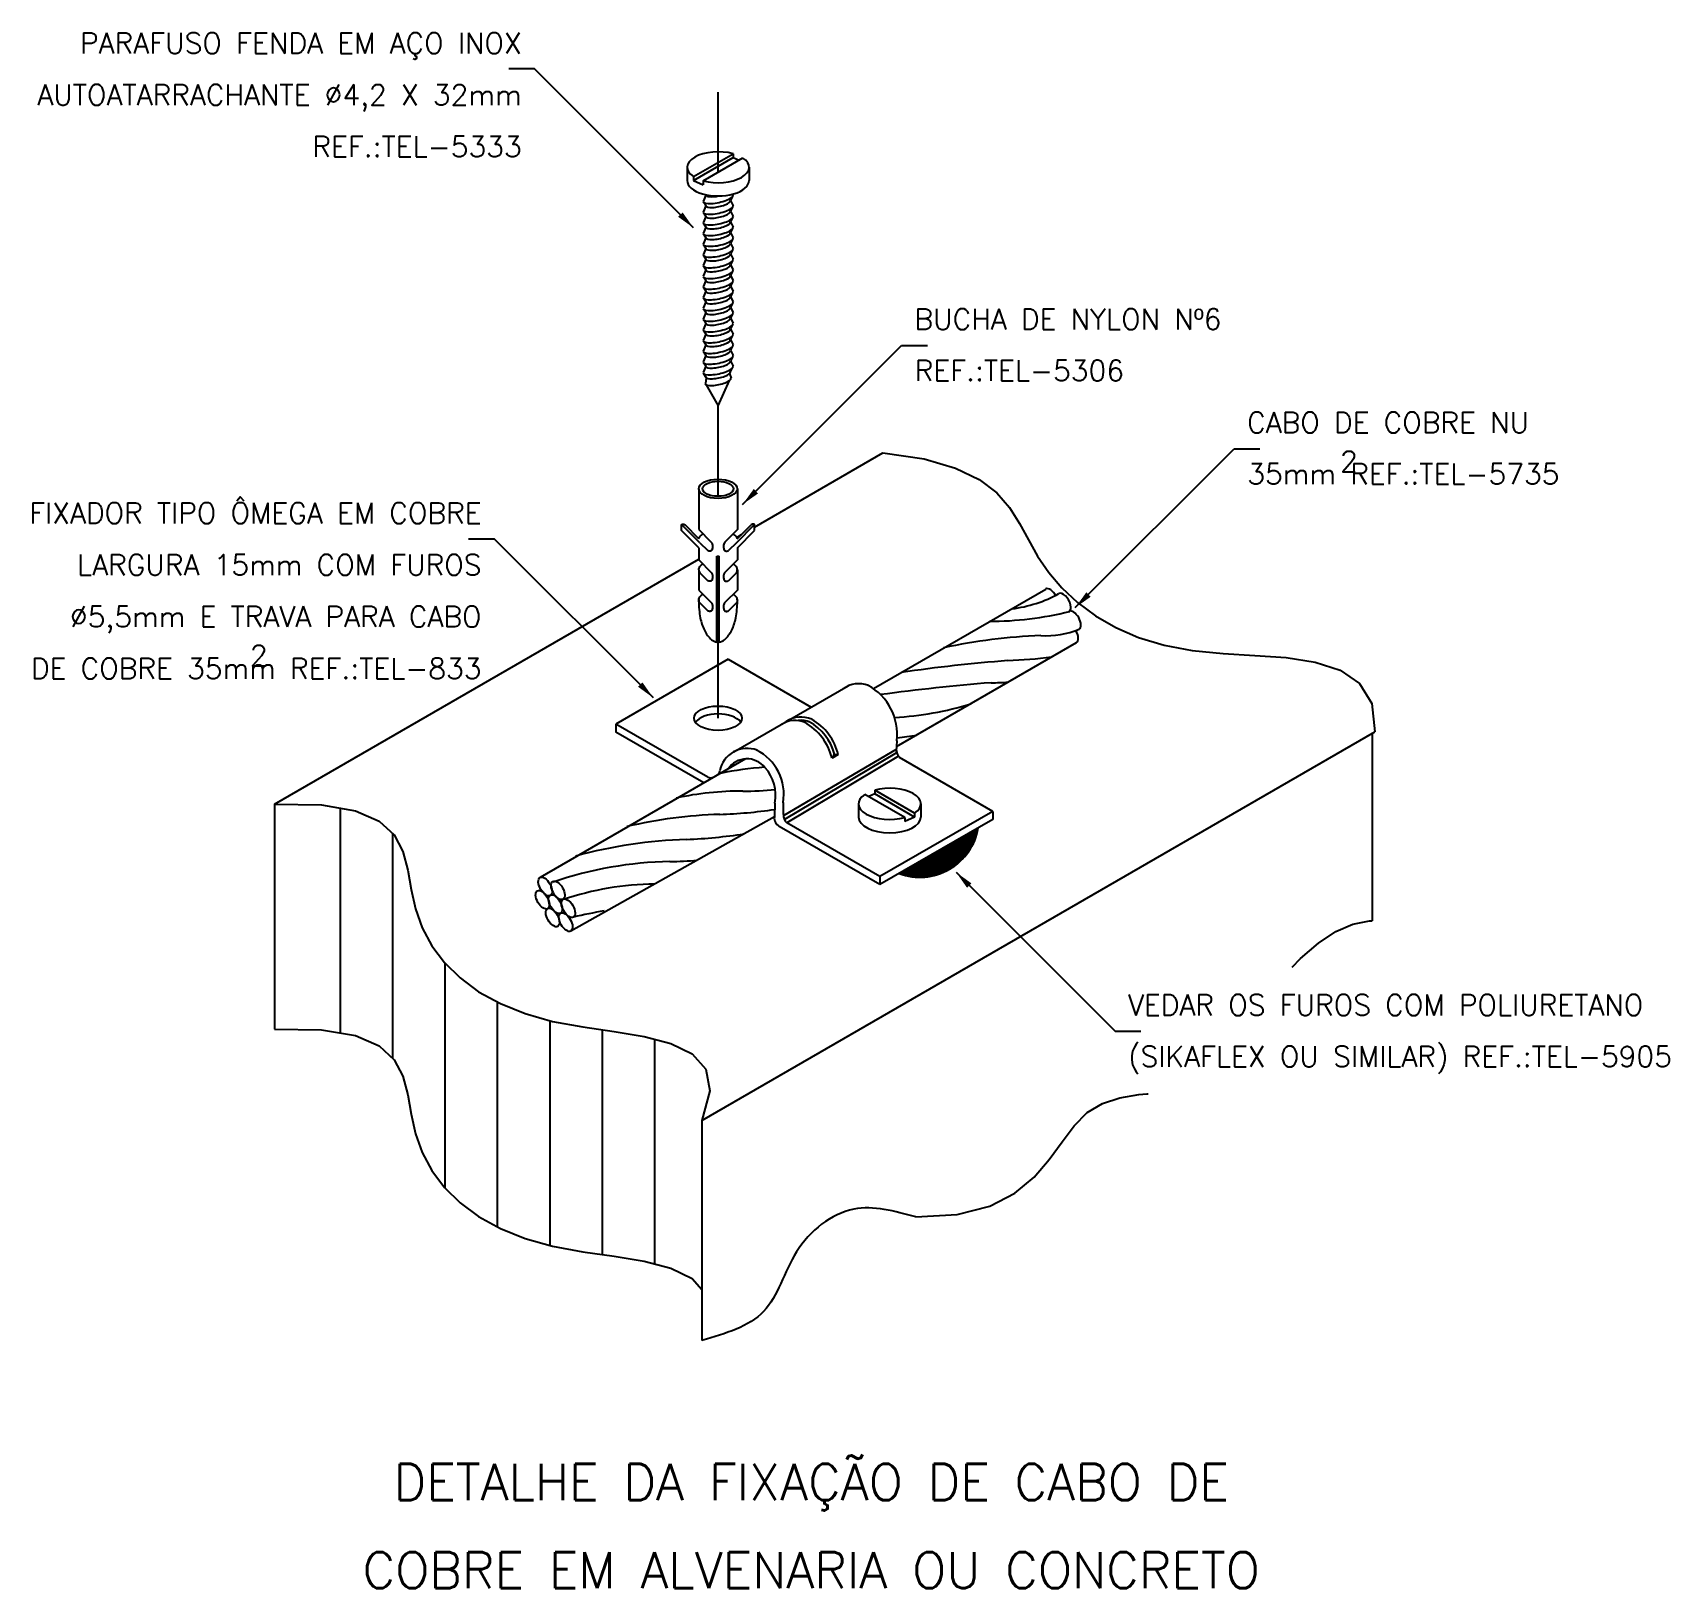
# Model space of a CAD drawing. Header units: millimetres. Extents: x -6311.9 to -6296.1, y -4784.1 to -4769.1.
import ezdxf
from ezdxf.enums import TextEntityAlignment as Align

# ---------------------------------------------------------------- set-up
doc = ezdxf.new("R2010")
doc.units = ezdxf.units.MM
doc.header["$LTSCALE"] = 10
doc.linetypes.add('DASHDOT', pattern=[1, 0.5, -0.25, 0, -0.25])
doc.layers.add('Termotécnica', color=7, linetype='Continuous')
doc.styles.add('r140', font='romans.shx')
doc.styles.add('r80', font='romans.shx')

msp = doc.modelspace()

# ---------------------------------------------------------------- linework, layer by layer
at = {"layer": 'Termotécnica', "color": 2}
for p, q in [((-6307.052, -4769.404), (-6307.302, -4769.404)), ((-6305.517, -4770.939), (-6307.052, -4769.404)), ((-6305.517, -4770.444), (-6305.134, -4770.223)), ((-6305.517, -4770.481), (-6305.134, -4770.26)), ((-6305.423, -4770.485), (-6305.04, -4770.264)), ((-6305.134, -4770.223), (-6305.134, -4770.26)), ((-6305.134, -4770.26), (-6305.077, -4770.285)), ((-6305.577, -4770.354), (-6305.577, -4770.481)), ((-6305.517, -4770.444), (-6305.517, -4770.481)), ((-6304.98, -4770.354), (-6304.98, -4770.481)), ((-6305.517, -4770.481), (-6305.423, -4770.522)), ((-6305.398, -4770.622), (-6305.425, -4770.683)), ((-6305.423, -4770.485), (-6305.423, -4770.522)), ((-6305.398, -4770.725), (-6305.425, -4770.786)), ((-6305.418, -4770.692), (-6305.398, -4770.725)), ((-6305.14, -4770.636), (-6305.161, -4770.675)), ((-6305.161, -4770.675), (-6305.135, -4770.725)), ((-6305.14, -4770.74), (-6305.161, -4770.778)), ((-6305.161, -4770.778), (-6305.135, -4770.828)), ((-6305.398, -4770.828), (-6305.425, -4770.89)), ((-6305.398, -4770.932), (-6305.425, -4770.993)), ((-6305.418, -4770.796), (-6305.398, -4770.828)), ((-6305.418, -4770.899), (-6305.398, -4770.932)), ((-6305.14, -4770.843), (-6305.161, -4770.881)), ((-6305.161, -4770.881), (-6305.135, -4770.931)), ((-6305.14, -4770.946), (-6305.161, -4770.985)), ((-6305.398, -4771.035), (-6305.425, -4771.096)), ((-6305.418, -4771.003), (-6305.398, -4771.035)), ((-6305.418, -4771.106), (-6305.398, -4771.138)), ((-6305.161, -4770.985), (-6305.135, -4771.035)), ((-6305.14, -4771.05), (-6305.161, -4771.088)), ((-6305.161, -4771.088), (-6305.135, -4771.138)), ((-6305.398, -4771.138), (-6305.425, -4771.2)), ((-6305.398, -4771.242), (-6305.425, -4771.303)), ((-6305.418, -4771.209), (-6305.398, -4771.242)), ((-6305.14, -4771.153), (-6305.161, -4771.191)), ((-6305.161, -4771.191), (-6305.135, -4771.241)), ((-6305.14, -4771.256), (-6305.161, -4771.295)), ((-6305.398, -4771.345), (-6305.425, -4771.406)), ((-6305.418, -4771.313), (-6305.398, -4771.345)), ((-6305.418, -4771.416), (-6305.398, -4771.448)), ((-6305.161, -4771.295), (-6305.135, -4771.345)), ((-6305.14, -4771.36), (-6305.161, -4771.398)), ((-6305.161, -4771.398), (-6305.135, -4771.448)), ((-6305.398, -4771.448), (-6305.425, -4771.51)), ((-6305.398, -4771.552), (-6305.425, -4771.613)), ((-6305.418, -4771.519), (-6305.398, -4771.552)), ((-6305.14, -4771.463), (-6305.161, -4771.501)), ((-6305.161, -4771.501), (-6305.135, -4771.551)), ((-6305.14, -4771.566), (-6305.161, -4771.605)), ((-6305.398, -4771.655), (-6305.425, -4771.716)), ((-6305.418, -4771.623), (-6305.398, -4771.655)), ((-6305.418, -4771.726), (-6305.398, -4771.758)), ((-6305.161, -4771.605), (-6305.135, -4771.655)), ((-6305.14, -4771.67), (-6305.161, -4771.708)), ((-6305.161, -4771.708), (-6305.135, -4771.758)), ((-6305.398, -4771.758), (-6305.425, -4771.82)), ((-6305.398, -4771.862), (-6305.425, -4771.923)), ((-6305.418, -4771.829), (-6305.398, -4771.862)), ((-6305.14, -4771.773), (-6305.161, -4771.811)), ((-6305.161, -4771.811), (-6305.135, -4771.861)), ((-6305.14, -4771.876), (-6305.161, -4771.915)), ((-6305.398, -4771.965), (-6305.425, -4772.026)), ((-6305.418, -4771.933), (-6305.398, -4771.965)), ((-6305.418, -4772.036), (-6305.398, -4772.068)), ((-6305.161, -4771.915), (-6305.135, -4771.965)), ((-6305.14, -4771.98), (-6305.161, -4772.018)), ((-6305.161, -4772.018), (-6305.135, -4772.068)), ((-6305.398, -4772.068), (-6305.425, -4772.13)), ((-6305.398, -4772.172), (-6305.425, -4772.233)), ((-6305.418, -4772.139), (-6305.398, -4772.172)), ((-6305.14, -4772.083), (-6305.161, -4772.121)), ((-6305.161, -4772.121), (-6305.135, -4772.171)), ((-6305.14, -4772.187), (-6305.161, -4772.225)), ((-6305.042, -4773.61), (-6303.507, -4772.075)), ((-6303.507, -4772.075), (-6303.257, -4772.075)), ((-6305.398, -4772.275), (-6305.425, -4772.336)), ((-6305.42, -4772.345), (-6305.398, -4772.381)), ((-6305.418, -4772.243), (-6305.398, -4772.275)), ((-6305.168, -4772.346), (-6305.154, -4772.391)), ((-6305.161, -4772.225), (-6305.135, -4772.275)), ((-6305.161, -4772.331), (-6305.143, -4772.294)), ((-6305.394, -4772.388), (-6305.402, -4772.444)), ((-6305.394, -4772.454), (-6305.28, -4772.658)), ((-6305.28, -4772.658), (-6305.169, -4772.414)), ((-6304.927, -4773.829), (-6303.686, -4773.113)), ((-6301.828, -4774.608), (-6300.293, -4773.073)), ((-6300.293, -4773.073), (-6300.043, -4773.073)), ((-6305.466, -4773.46), (-6305.466, -4773.853)), ((-6305.093, -4773.46), (-6305.093, -4773.853)), ((-6307.44, -4773.945), (-6307.69, -4773.945)), ((-6305.905, -4775.48), (-6307.44, -4773.945)), ((-6305.632, -4773.863), (-6305.632, -4773.805)), ((-6305.456, -4773.981), (-6305.632, -4773.805)), ((-6305.466, -4774.029), (-6305.632, -4773.863)), ((-6305.465, -4773.942), (-6305.599, -4773.809)), ((-6305.466, -4773.853), (-6305.349, -4773.971)), ((-6305.093, -4773.853), (-6305.21, -4773.971)), ((-6305.103, -4773.981), (-6304.927, -4773.805)), ((-6305.099, -4773.929), (-6305.054, -4773.903)), ((-6305.094, -4773.942), (-6304.961, -4773.809)), ((-6305.093, -4774.029), (-6304.927, -4773.863)), ((-6304.927, -4773.863), (-6304.927, -4773.805)), ((-6305.466, -4774.029), (-6305.466, -4774.147)), ((-6305.456, -4773.981), (-6305.38, -4774.057)), ((-6305.29, -4774.941), (-6305.29, -4774.111)), ((-6305.29, -4774.111), (-6305.269, -4774.111)), ((-6305.269, -4774.941), (-6305.269, -4774.111)), ((-6305.103, -4773.981), (-6305.179, -4774.057)), ((-6305.093, -4774.029), (-6305.093, -4774.147)), ((-6309.567, -4776.508), (-6305.466, -4774.14)), ((-6305.466, -4774.147), (-6305.345, -4774.267)), ((-6305.466, -4774.244), (-6305.466, -4774.438)), ((-6305.456, -4774.272), (-6305.38, -4774.348)), ((-6305.093, -4774.147), (-6305.214, -4774.267)), ((-6305.103, -4774.272), (-6305.179, -4774.348)), ((-6305.093, -4774.244), (-6305.093, -4774.438)), ((-6303.779, -4775.389), (-6302.113, -4774.428)), ((-6305.466, -4774.438), (-6305.345, -4774.558)), ((-6305.456, -4774.563), (-6305.38, -4774.639)), ((-6305.093, -4774.438), (-6305.214, -4774.558)), ((-6305.103, -4774.563), (-6305.179, -4774.639)), ((-6303.556, -4775.949), (-6301.815, -4774.944)), ((-6305.435, -4779.563), (-6298.933, -4775.809)), ((-6298.958, -4775.823), (-6298.958, -4777.633)), ((-6305.014, -4776.069), (-6307, -4777.216)), ((-6304.119, -4776.027), (-6304.178, -4776.062)), ((-6303.475, -4776.636), (-6303.861, -4776.413)), ((-6303.766, -4776.408), (-6303.824, -4776.434)), ((-6303.766, -4776.371), (-6303.766, -4776.408)), ((-6303.381, -4776.594), (-6303.766, -4776.371)), ((-6303.381, -4776.631), (-6303.766, -4776.408)), ((-6309.567, -4776.508), (-6309.567, -4778.68)), ((-6304.735, -4776.63), (-6306.702, -4777.732)), ((-6303.922, -4776.503), (-6303.922, -4776.632)), ((-6303.381, -4776.631), (-6303.475, -4776.673)), ((-6303.475, -4776.636), (-6303.475, -4776.673)), ((-6303.381, -4776.594), (-6303.381, -4776.631)), ((-6303.32, -4776.503), (-6303.32, -4776.632)), ((-6302.979, -4777.165), (-6301.443, -4778.7)), ((-6301.443, -4778.7), (-6301.193, -4778.7)), ((-6305.435, -4779.563), (-6305.435, -4781.687))]:
    msp.add_line(p, q, dxfattribs=at)
at = {"layer": 'Termotécnica', "color": 1, "linetype": 'DASHDOT'}
for p, q in [((-6305.28, -4770.403), (-6305.28, -4769.629)), ((-6305.28, -4773.532), (-6305.28, -4772.658)), ((-6305.28, -4775.676), (-6305.28, -4774.111))]:
    msp.add_line(p, q, dxfattribs=at)
at = {"layer": 'Termotécnica', "color": 3}
for p, q in [((-6305.181, -4775.107), (-6306.266, -4775.734)), ((-6305.181, -4775.107), (-6304.379, -4775.57)), ((-6304.024, -4775.366), (-6305.128, -4776.003)), ((-6306.266, -4775.734), (-6306.266, -4775.81)), ((-6305.379, -4776.246), (-6306.266, -4775.734)), ((-6305.416, -4776.301), (-6306.266, -4775.81)), ((-6303.552, -4775.894), (-6303.559, -4775.999)), ((-6302.625, -4776.576), (-6303.525, -4776.056)), ((-6304.732, -4776.496), (-6304.735, -4776.63)), ((-6304.651, -4776.492), (-6304.649, -4776.606)), ((-6302.625, -4776.576), (-6303.716, -4777.206)), ((-6302.625, -4776.576), (-6302.625, -4776.654)), ((-6303.715, -4777.283), (-6304.688, -4776.721)), ((-6303.716, -4777.206), (-6304.616, -4776.686)), ((-6302.625, -4776.654), (-6303.715, -4777.283)), ((-6303.716, -4777.206), (-6303.716, -4777.283))]:
    msp.add_line(p, q, dxfattribs=at)
at = {"layer": 'Termotécnica', "color": 1}
for p, q in [((-6303.558, -4775.979), (-6304.645, -4776.616)), ((-6303.554, -4776.01), (-6304.638, -4776.654)), ((-6303.536, -4776.044), (-6304.616, -4776.686)), ((-6304.178, -4776.062), (-6304.155, -4776.024)), ((-6304.155, -4776.024), (-6304.119, -4776.027)), ((-6308.932, -4776.545), (-6308.932, -4778.717)), ((-6308.425, -4776.791), (-6308.425, -4778.962)), ((-6307.919, -4778.042), (-6307.919, -4780.214)), ((-6307.413, -4778.418), (-6307.413, -4780.59)), ((-6306.906, -4778.597), (-6306.906, -4780.769)), ((-6306.4, -4778.685), (-6306.4, -4780.856)), ((-6305.894, -4778.776), (-6305.894, -4780.948))]:
    msp.add_line(p, q, dxfattribs=at)
at = {"layer": 'Termotécnica', "color": 2}
for points in [[(-6303.686, -4773.113), (-6303.289, -4773.172), (-6302.985, -4773.259), (-6302.756, -4773.369), (-6302.587, -4773.498), (-6302.463, -4773.641), (-6302.366, -4773.794), (-6302.281, -4773.953), (-6302.192, -4774.112), (-6302.085, -4774.268), (-6301.957, -4774.417), (-6301.807, -4774.558), (-6301.634, -4774.686), (-6301.437, -4774.799), (-6301.216, -4774.895), (-6300.97, -4774.97), (-6300.697, -4775.022), (-6300.4, -4775.051), (-6300.093, -4775.069), (-6299.79, -4775.091), (-6299.51, -4775.134), (-6299.268, -4775.211), (-6299.08, -4775.34), (-6298.963, -4775.534), (-6298.933, -4775.809)], [(-6305.632, -4773.805), (-6305.624, -4773.801), (-6305.611, -4773.803), (-6305.599, -4773.809)], [(-6304.948, -4773.803), (-6304.948, -4773.803), (-6304.961, -4773.809)], [(-6304.927, -4773.805), (-6304.927, -4773.805), (-6304.936, -4773.801), (-6304.948, -4773.803)], [(-6305.349, -4773.971), (-6305.346, -4773.974), (-6305.344, -4773.978), (-6305.342, -4773.981), (-6305.341, -4773.984), (-6305.34, -4773.986), (-6305.338, -4773.988), (-6305.338, -4773.99), (-6305.337, -4773.992), (-6305.336, -4773.994), (-6305.335, -4773.996), (-6305.335, -4773.997), (-6305.334, -4773.999), (-6305.334, -4774), (-6305.334, -4774.001), (-6305.333, -4774.003), (-6305.333, -4774.004), (-6305.333, -4774.006), (-6305.333, -4774.007), (-6305.332, -4774.009), (-6305.332, -4774.01), (-6305.332, -4774.012), (-6305.332, -4774.014), (-6305.332, -4774.015), (-6305.332, -4774.017), (-6305.332, -4774.019), (-6305.332, -4774.021), (-6305.332, -4774.023), (-6305.332, -4774.024), (-6305.333, -4774.026), (-6305.333, -4774.028), (-6305.333, -4774.03), (-6305.333, -4774.031), (-6305.334, -4774.033), (-6305.334, -4774.035), (-6305.334, -4774.036), (-6305.335, -4774.038), (-6305.335, -4774.039), (-6305.335, -4774.041), (-6305.336, -4774.043), (-6305.336, -4774.044), (-6305.336, -4774.045), (-6305.337, -4774.047), (-6305.338, -4774.048), (-6305.338, -4774.049), (-6305.339, -4774.051), (-6305.339, -4774.052), (-6305.34, -4774.053), (-6305.341, -4774.054), (-6305.342, -4774.055), (-6305.342, -4774.056), (-6305.343, -4774.056), (-6305.344, -4774.057), (-6305.345, -4774.058), (-6305.346, -4774.058), (-6305.347, -4774.059), (-6305.348, -4774.059), (-6305.349, -4774.06), (-6305.35, -4774.06), (-6305.351, -4774.06), (-6305.352, -4774.06), (-6305.353, -4774.061), (-6305.354, -4774.061), (-6305.356, -4774.061), (-6305.357, -4774.061), (-6305.359, -4774.061), (-6305.361, -4774.061), (-6305.363, -4774.061), (-6305.366, -4774.061), (-6305.369, -4774.061), (-6305.372, -4774.06), (-6305.376, -4774.059), (-6305.38, -4774.057)], [(-6305.21, -4773.971), (-6305.213, -4773.974), (-6305.215, -4773.978), (-6305.217, -4773.981), (-6305.218, -4773.984), (-6305.22, -4773.986), (-6305.221, -4773.988), (-6305.222, -4773.99), (-6305.223, -4773.992), (-6305.223, -4773.994), (-6305.224, -4773.996), (-6305.224, -4773.997), (-6305.225, -4773.999), (-6305.225, -4774), (-6305.226, -4774.001), (-6305.226, -4774.003), (-6305.226, -4774.004), (-6305.226, -4774.006), (-6305.227, -4774.007), (-6305.227, -4774.009), (-6305.227, -4774.01), (-6305.227, -4774.012), (-6305.227, -4774.014), (-6305.227, -4774.015), (-6305.227, -4774.017), (-6305.227, -4774.019), (-6305.227, -4774.021), (-6305.227, -4774.023), (-6305.227, -4774.024), (-6305.226, -4774.026), (-6305.226, -4774.028), (-6305.226, -4774.03), (-6305.226, -4774.031), (-6305.225, -4774.033), (-6305.225, -4774.035), (-6305.225, -4774.036), (-6305.225, -4774.038), (-6305.224, -4774.039), (-6305.224, -4774.041), (-6305.224, -4774.043), (-6305.223, -4774.044), (-6305.223, -4774.045), (-6305.222, -4774.047), (-6305.222, -4774.048), (-6305.221, -4774.049), (-6305.22, -4774.051), (-6305.22, -4774.052), (-6305.219, -4774.053), (-6305.218, -4774.054), (-6305.218, -4774.055), (-6305.217, -4774.056), (-6305.216, -4774.056), (-6305.215, -4774.057), (-6305.214, -4774.058), (-6305.213, -4774.058), (-6305.212, -4774.059), (-6305.212, -4774.059), (-6305.211, -4774.06), (-6305.21, -4774.06), (-6305.209, -4774.06), (-6305.208, -4774.06), (-6305.206, -4774.061), (-6305.205, -4774.061), (-6305.204, -4774.061), (-6305.202, -4774.061), (-6305.2, -4774.061), (-6305.198, -4774.061), (-6305.196, -4774.061), (-6305.194, -4774.061), (-6305.191, -4774.061), (-6305.187, -4774.06), (-6305.184, -4774.059), (-6305.179, -4774.057)], [(-6305.345, -4774.267), (-6305.344, -4774.269), (-6305.342, -4774.272), (-6305.341, -4774.275), (-6305.34, -4774.277), (-6305.338, -4774.28), (-6305.338, -4774.282), (-6305.337, -4774.284), (-6305.336, -4774.285), (-6305.335, -4774.287), (-6305.335, -4774.288), (-6305.334, -4774.29), (-6305.334, -4774.291), (-6305.334, -4774.293), (-6305.333, -4774.294), (-6305.333, -4774.295), (-6305.333, -4774.297), (-6305.333, -4774.298), (-6305.332, -4774.3), (-6305.332, -4774.302), (-6305.332, -4774.303), (-6305.332, -4774.305), (-6305.332, -4774.307), (-6305.332, -4774.308), (-6305.332, -4774.31), (-6305.332, -4774.312), (-6305.332, -4774.314), (-6305.332, -4774.316), (-6305.333, -4774.317), (-6305.333, -4774.319), (-6305.333, -4774.321), (-6305.333, -4774.323), (-6305.334, -4774.324), (-6305.334, -4774.326), (-6305.334, -4774.328), (-6305.335, -4774.329), (-6305.335, -4774.331), (-6305.335, -4774.332), (-6305.336, -4774.334), (-6305.336, -4774.335), (-6305.336, -4774.337), (-6305.337, -4774.338), (-6305.338, -4774.339), (-6305.338, -4774.341), (-6305.339, -4774.342), (-6305.339, -4774.343), (-6305.34, -4774.344), (-6305.341, -4774.345), (-6305.342, -4774.346), (-6305.342, -4774.347), (-6305.343, -4774.348), (-6305.344, -4774.348), (-6305.345, -4774.349), (-6305.346, -4774.35), (-6305.347, -4774.35), (-6305.348, -4774.35), (-6305.349, -4774.351), (-6305.35, -4774.351), (-6305.351, -4774.351), (-6305.352, -4774.352), (-6305.353, -4774.352), (-6305.354, -4774.352), (-6305.356, -4774.352), (-6305.357, -4774.352), (-6305.359, -4774.352), (-6305.361, -4774.353), (-6305.363, -4774.353), (-6305.366, -4774.352), (-6305.369, -4774.352), (-6305.372, -4774.351), (-6305.376, -4774.35), (-6305.38, -4774.348)], [(-6305.214, -4774.267), (-6305.215, -4774.269), (-6305.217, -4774.272), (-6305.218, -4774.275), (-6305.22, -4774.277), (-6305.221, -4774.28), (-6305.222, -4774.282), (-6305.223, -4774.284), (-6305.223, -4774.285), (-6305.224, -4774.287), (-6305.224, -4774.288), (-6305.225, -4774.29), (-6305.225, -4774.291), (-6305.226, -4774.293), (-6305.226, -4774.294), (-6305.226, -4774.295), (-6305.226, -4774.297), (-6305.227, -4774.298), (-6305.227, -4774.3), (-6305.227, -4774.302), (-6305.227, -4774.303), (-6305.227, -4774.305), (-6305.227, -4774.307), (-6305.227, -4774.308), (-6305.227, -4774.31), (-6305.227, -4774.312), (-6305.227, -4774.314), (-6305.227, -4774.316), (-6305.226, -4774.317), (-6305.226, -4774.319), (-6305.226, -4774.321), (-6305.226, -4774.323), (-6305.225, -4774.324), (-6305.225, -4774.326), (-6305.225, -4774.328), (-6305.225, -4774.329), (-6305.224, -4774.331), (-6305.224, -4774.332), (-6305.224, -4774.334), (-6305.223, -4774.335), (-6305.223, -4774.337), (-6305.222, -4774.338), (-6305.222, -4774.339), (-6305.221, -4774.341), (-6305.22, -4774.342), (-6305.22, -4774.343), (-6305.219, -4774.344), (-6305.218, -4774.345), (-6305.218, -4774.346), (-6305.217, -4774.347), (-6305.216, -4774.348), (-6305.215, -4774.348), (-6305.214, -4774.349), (-6305.213, -4774.35), (-6305.212, -4774.35), (-6305.212, -4774.35), (-6305.211, -4774.351), (-6305.21, -4774.351), (-6305.209, -4774.351), (-6305.208, -4774.352), (-6305.206, -4774.352), (-6305.205, -4774.352), (-6305.204, -4774.352), (-6305.202, -4774.352), (-6305.2, -4774.352), (-6305.198, -4774.353), (-6305.196, -4774.353), (-6305.194, -4774.352), (-6305.191, -4774.352), (-6305.187, -4774.351), (-6305.184, -4774.35), (-6305.179, -4774.348)], [(-6305.345, -4774.558), (-6305.344, -4774.56), (-6305.342, -4774.563), (-6305.341, -4774.566), (-6305.34, -4774.569), (-6305.338, -4774.571), (-6305.338, -4774.573), (-6305.337, -4774.575), (-6305.336, -4774.576), (-6305.335, -4774.578), (-6305.335, -4774.58), (-6305.334, -4774.581), (-6305.334, -4774.582), (-6305.334, -4774.584), (-6305.333, -4774.585), (-6305.333, -4774.587), (-6305.333, -4774.588), (-6305.333, -4774.59), (-6305.332, -4774.591), (-6305.332, -4774.593), (-6305.332, -4774.595), (-6305.332, -4774.596), (-6305.332, -4774.598), (-6305.332, -4774.6), (-6305.332, -4774.601), (-6305.332, -4774.603), (-6305.332, -4774.605), (-6305.332, -4774.607), (-6305.333, -4774.609), (-6305.333, -4774.61), (-6305.333, -4774.612), (-6305.333, -4774.614), (-6305.334, -4774.616), (-6305.334, -4774.617), (-6305.334, -4774.619), (-6305.335, -4774.62), (-6305.335, -4774.622), (-6305.335, -4774.623), (-6305.336, -4774.625), (-6305.336, -4774.626), (-6305.336, -4774.628), (-6305.337, -4774.629), (-6305.338, -4774.631), (-6305.338, -4774.632), (-6305.339, -4774.633), (-6305.339, -4774.634), (-6305.34, -4774.635), (-6305.341, -4774.636), (-6305.342, -4774.637), (-6305.342, -4774.638), (-6305.343, -4774.639), (-6305.344, -4774.64), (-6305.345, -4774.64), (-6305.346, -4774.641), (-6305.347, -4774.641), (-6305.348, -4774.642), (-6305.349, -4774.642), (-6305.35, -4774.642), (-6305.351, -4774.643), (-6305.352, -4774.643), (-6305.353, -4774.643), (-6305.354, -4774.643), (-6305.356, -4774.643), (-6305.357, -4774.644), (-6305.359, -4774.644), (-6305.361, -4774.644), (-6305.363, -4774.644), (-6305.366, -4774.643), (-6305.369, -4774.643), (-6305.372, -4774.642), (-6305.376, -4774.641), (-6305.38, -4774.639)], [(-6305.214, -4774.558), (-6305.217, -4774.563), (-6305.218, -4774.566), (-6305.22, -4774.569), (-6305.221, -4774.571), (-6305.222, -4774.573), (-6305.223, -4774.575), (-6305.223, -4774.576), (-6305.224, -4774.578), (-6305.224, -4774.58), (-6305.225, -4774.581), (-6305.225, -4774.582), (-6305.226, -4774.584), (-6305.226, -4774.585), (-6305.226, -4774.587), (-6305.226, -4774.588), (-6305.227, -4774.59), (-6305.227, -4774.591), (-6305.227, -4774.593), (-6305.227, -4774.595), (-6305.227, -4774.596), (-6305.227, -4774.598), (-6305.227, -4774.6), (-6305.227, -4774.601), (-6305.227, -4774.603), (-6305.227, -4774.605), (-6305.227, -4774.607), (-6305.226, -4774.609), (-6305.226, -4774.61), (-6305.226, -4774.612), (-6305.226, -4774.614), (-6305.225, -4774.616), (-6305.225, -4774.617), (-6305.225, -4774.619), (-6305.225, -4774.62), (-6305.224, -4774.622), (-6305.224, -4774.623), (-6305.224, -4774.625), (-6305.223, -4774.626), (-6305.223, -4774.628), (-6305.222, -4774.629), (-6305.222, -4774.631), (-6305.221, -4774.632), (-6305.22, -4774.633), (-6305.22, -4774.634), (-6305.219, -4774.635), (-6305.218, -4774.636), (-6305.218, -4774.637), (-6305.217, -4774.638), (-6305.216, -4774.639), (-6305.215, -4774.64), (-6305.214, -4774.64), (-6305.213, -4774.641), (-6305.212, -4774.641), (-6305.212, -4774.642), (-6305.211, -4774.642), (-6305.21, -4774.642), (-6305.209, -4774.643), (-6305.208, -4774.643), (-6305.206, -4774.643), (-6305.205, -4774.643), (-6305.204, -4774.643), (-6305.202, -4774.644), (-6305.2, -4774.644), (-6305.198, -4774.644), (-6305.196, -4774.644), (-6305.194, -4774.643), (-6305.191, -4774.643), (-6305.187, -4774.642), (-6305.184, -4774.641), (-6305.179, -4774.639)], [(-6309.567, -4776.508), (-6309.112, -4776.514), (-6308.782, -4776.571), (-6308.555, -4776.67), (-6308.41, -4776.804), (-6308.325, -4776.965), (-6308.277, -4777.143), (-6308.244, -4777.33), (-6308.204, -4777.519), (-6308.14, -4777.702), (-6308.046, -4777.875), (-6307.924, -4778.037), (-6307.773, -4778.186), (-6307.593, -4778.319), (-6307.383, -4778.434), (-6307.145, -4778.53), (-6306.878, -4778.605), (-6306.585, -4778.658), (-6306.283, -4778.702), (-6305.993, -4778.75), (-6305.735, -4778.818), (-6305.53, -4778.918), (-6305.398, -4779.067), (-6305.359, -4779.277), (-6305.435, -4779.563)], [(-6309.567, -4778.68), (-6309.112, -4778.686), (-6308.782, -4778.742), (-6308.555, -4778.842), (-6308.41, -4778.976), (-6308.325, -4779.136), (-6308.277, -4779.314), (-6308.244, -4779.502), (-6308.204, -4779.691), (-6308.14, -4779.873), (-6308.046, -4780.047), (-6307.924, -4780.209), (-6307.773, -4780.357), (-6307.593, -4780.49), (-6307.383, -4780.606), (-6307.145, -4780.702), (-6306.878, -4780.776), (-6306.585, -4780.83), (-6306.283, -4780.873), (-6305.993, -4780.922), (-6305.735, -4780.989), (-6305.53, -4781.09), (-6305.435, -4781.197)], [(-6303.369, -4780.494), (-6302.968, -4780.471), (-6302.654, -4780.39), (-6302.413, -4780.264), (-6302.226, -4780.109), (-6302.079, -4779.94), (-6301.956, -4779.77), (-6301.839, -4779.614), (-6301.712, -4779.487), (-6301.565, -4779.399), (-6301.397, -4779.344), (-6301.215, -4779.311), (-6301.138, -4779.304), (-6301.122, -4779.304)]]:
    msp.add_lwpolyline(points, dxfattribs=at)
for points in [[(-6305.465, -4773.942, -0.122515), (-6305.455, -4773.921, -0.074458), (-6305.425, -4773.894)], [(-6305.094, -4773.942, 0.122515), (-6305.104, -4773.921, 0.074458), (-6305.134, -4773.894)], [(-6305.466, -4774.244, -0.174705), (-6305.455, -4774.212, -0.071912), (-6305.426, -4774.186)], [(-6305.466, -4774.244, 0), (-6305.466, -4774.244, 0.18907), (-6305.456, -4774.272)], [(-6305.093, -4774.244, 0.174705), (-6305.104, -4774.212, 0.071912), (-6305.133, -4774.186)], [(-6305.103, -4774.272, 0.138404), (-6305.093, -4774.244)], [(-6305.466, -4774.535, -0.174705), (-6305.455, -4774.503, -0.071912), (-6305.426, -4774.478)], [(-6305.466, -4774.53, 0.000135), (-6305.466, -4774.529, 0.005298), (-6305.466, -4774.547, 0.048405), (-6305.451, -4774.707, 0.062165), (-6305.412, -4774.826, 0.102796), (-6305.342, -4774.918, 0.153617), (-6305.29, -4774.941, 0.181773)], [(-6305.459, -4774.561, -0.138405), (-6305.466, -4774.535, -0.174705)], [(-6305.269, -4774.941), (-6305.269, -4774.941, 0.153617), (-6305.217, -4774.918, 0.102796), (-6305.148, -4774.826, 0.062165), (-6305.108, -4774.707, 0.048405), (-6305.093, -4774.547, 0.005298), (-6305.093, -4774.529, 0.000061), (-6305.093, -4774.53)], [(-6305.093, -4774.535, 0.174705), (-6305.104, -4774.503, 0.071912), (-6305.133, -4774.478)], [(-6305.093, -4774.535, -0.195135), (-6305.103, -4774.563)], [(-6305.093, -4774.529), (-6305.093, -4774.529, 0.000061), (-6305.093, -4774.53)]]:
    msp.add_lwpolyline(points, format="xyb", dxfattribs=at)
msp.add_lwpolyline([(-6305.456, -4774.563, -0.021127), (-6305.459, -4774.561, -0.170198)], format="xyb", close=True, dxfattribs=at)
at = {"layer": 'Termotécnica', "color": 2, "linetype": 'Continuous'}
msp.add_lwpolyline([(-6299.732, -4778.082), (-6299.651, -4777.998), (-6299.478, -4777.849), (-6299.31, -4777.737), (-6299.147, -4777.666), (-6298.986, -4777.633), (-6298.958, -4777.633)], dxfattribs=at)
at = {"layer": 'Termotécnica', "color": 1}
for centre, radius, start, end in [((-6302.594, -4773.378), 1.251, 277.1737, 299.0164), ((-6302.683, -4771.357), 3.384, 270.3698, 283.6925), ((-6301.924, -4780.578), 5.705, 92.3768, 101.9063), ((-6302.112, -4774.023), 0.856, 266.7458, 292.1588), ((-6301.468, -4788.868), 13.785, 94.2058, 98.5194), ((-6302.748, -4769.414), 5.712, 272.6958, 276.9415), ((-6300.864, -4797.02), 21.759, 94.6844, 97.5137), ((-6302.681, -4771.803), 3.531, 270.6583, 273.2607), ((-6303.746, -4772.569), 3.104, 273.1656, 287.0391), ((-6304.475, -4775.899), 0.203, 65.9941, 98.9204), ((-6304.646, -4776.154), 0.508, 14.8294, 60.9363), ((-6304.116, -4771.261), 4.64, 277.0061, 279.3926), ((-6304.633, -4779.168), 3.024, 93.7322, 101.8807), ((-6305.048, -4779.404), 3.024, 89.8733, 102.1597), ((-6305.048, -4773.277), 3.104, 270.1369, 275.9305), ((-6305.117, -4781.199), 4.596, 91.8283, 103.1123), ((-6305.418, -4771.968), 4.64, 271.9056, 278.4911), ((-6305.852, -4771.142), 5.712, 272.6958, 278.3082), ((-6303.331, -4776.639), 0.574, 249.6486, 350.3514), ((-6303.331, -4776.639), 0.573, 249.7436, 350.2564), ((-6303.331, -4776.639), 0.571, 249.8391, 350.1609), ((-6303.331, -4776.639), 0.57, 249.9352, 350.0648), ((-6303.331, -4776.639), 0.569, 250.0317, 349.9682), ((-6303.331, -4776.639), 0.568, 250.1288, 349.8712), ((-6303.331, -4776.639), 0.567, 250.2265, 349.7735), ((-6303.331, -4776.639), 0.566, 250.3246, 349.6754), ((-6303.331, -4776.639), 0.565, 250.4233, 349.5767), ((-6303.331, -4776.639), 0.563, 250.5226, 349.4774), ((-6303.331, -4776.639), 0.562, 250.6224, 349.3776), ((-6303.331, -4776.639), 0.561, 250.7227, 349.2773), ((-6303.331, -4776.639), 0.56, 250.8236, 349.1764), ((-6303.331, -4776.639), 0.559, 250.9251, 349.0749), ((-6303.331, -4776.639), 0.558, 251.0272, 348.9728), ((-6303.331, -4776.639), 0.557, 251.1298, 348.8702), ((-6303.331, -4776.639), 0.555, 251.233, 348.7669), ((-6303.331, -4776.639), 0.554, 251.3369, 348.6631), ((-6303.331, -4776.639), 0.553, 251.4413, 348.5587), ((-6303.331, -4776.639), 0.552, 251.5463, 348.4537), ((-6303.331, -4776.639), 0.551, 251.6519, 348.3481), ((-6303.331, -4776.639), 0.55, 251.7582, 348.2418), ((-6303.331, -4776.639), 0.549, 251.865, 348.135), ((-6303.331, -4776.639), 0.547, 251.9725, 348.0275), ((-6303.331, -4776.639), 0.546, 252.0806, 347.9194), ((-6303.331, -4776.639), 0.545, 252.1894, 347.8106), ((-6303.331, -4776.639), 0.544, 252.2988, 347.7012), ((-6303.331, -4776.639), 0.543, 252.4089, 347.5911), ((-6303.331, -4776.639), 0.542, 252.5196, 347.4804), ((-6303.331, -4776.639), 0.541, 252.631, 347.369), ((-6303.331, -4776.639), 0.539, 252.743, 347.257), ((-6303.331, -4776.639), 0.538, 252.8558, 347.1442), ((-6303.331, -4776.639), 0.537, 252.9692, 347.0308), ((-6303.331, -4776.639), 0.536, 253.0833, 346.9167), ((-6303.331, -4776.639), 0.535, 253.1981, 346.8018), ((-6303.331, -4776.639), 0.534, 253.3137, 346.6863), ((-6303.331, -4776.639), 0.533, 253.4299, 346.57), ((-6303.331, -4776.639), 0.531, 253.5469, 346.4531), ((-6303.331, -4776.639), 0.53, 253.6646, 346.3353), ((-6303.331, -4776.639), 0.529, 253.7831, 346.2169), ((-6303.331, -4776.639), 0.528, 253.9023, 346.0977), ((-6303.331, -4776.639), 0.527, 254.0223, 345.9777), ((-6303.331, -4776.639), 0.526, 254.143, 345.857), ((-6303.331, -4776.639), 0.525, 254.2645, 345.7355), ((-6303.331, -4776.639), 0.523, 254.3868, 345.6132), ((-6303.331, -4776.639), 0.522, 254.5099, 345.4901), ((-6303.331, -4776.639), 0.521, 254.6338, 345.3662), ((-6303.331, -4776.639), 0.52, 254.7585, 345.2415), ((-6303.331, -4776.639), 0.519, 254.8841, 345.1159), ((-6303.331, -4776.639), 0.518, 255.0104, 344.9896), ((-6303.331, -4776.639), 0.517, 255.1376, 344.8624), ((-6303.331, -4776.639), 0.515, 255.2657, 344.7343), ((-6303.331, -4776.639), 0.514, 255.3946, 344.6054), ((-6303.331, -4776.639), 0.513, 255.5244, 344.4756), ((-6303.331, -4776.639), 0.512, 255.6551, 344.3449), ((-6303.331, -4776.639), 0.511, 255.7866, 344.2134), ((-6303.331, -4776.639), 0.51, 255.9191, 344.0809), ((-6303.331, -4776.639), 0.509, 256.0525, 343.9475), ((-6303.331, -4776.639), 0.507, 256.1868, 343.8132), ((-6303.331, -4776.639), 0.506, 256.322, 343.678), ((-6303.331, -4776.639), 0.505, 256.4582, 343.5417), ((-6303.331, -4776.639), 0.504, 256.5954, 343.4046), ((-6303.331, -4776.639), 0.503, 256.7335, 343.2664), ((-6303.331, -4776.639), 0.502, 256.8727, 343.1273), ((-6303.331, -4776.639), 0.5, 257.0128, 342.9872), ((-6303.331, -4776.639), 0.499, 257.1539, 342.846), ((-6303.331, -4776.639), 0.499, 257.1539, 342.846), ((-6303.331, -4776.639), 0.498, 257.2961, 342.7039), ((-6303.331, -4776.639), 0.497, 257.4393, 342.5607), ((-6303.331, -4776.639), 0.496, 257.5836, 342.4164), ((-6303.331, -4776.639), 0.495, 257.7289, 342.2711), ((-6303.331, -4776.639), 0.494, 257.8753, 342.1246), ((-6303.331, -4776.639), 0.492, 258.0229, 341.9771), ((-6303.331, -4776.639), 0.491, 258.1715, 341.8285), ((-6303.331, -4776.639), 0.49, 258.3212, 341.6787), ((-6303.331, -4776.639), 0.489, 258.4722, 341.5278), ((-6303.331, -4776.639), 0.488, 258.6242, 341.3758), ((-6303.331, -4776.639), 0.487, 258.7775, 341.2225), ((-6303.331, -4776.639), 0.486, 258.9319, 341.0681), ((-6303.331, -4776.639), 0.484, 259.0876, 340.9124), ((-6303.331, -4776.639), 0.483, 259.2444, 340.7555), ((-6303.331, -4776.639), 0.482, 259.4026, 340.5974), ((-6303.331, -4776.639), 0.481, 259.562, 340.438), ((-6303.331, -4776.639), 0.48, 259.7227, 340.2773), ((-6303.331, -4776.639), 0.479, 259.8847, 340.1153), ((-6303.331, -4776.639), 0.478, 260.048, 339.952), ((-6303.331, -4776.639), 0.476, 260.2126, 339.7873), ((-6305.439, -4781.451), 4.606, 91.7897, 105.2897), ((-6303.331, -4776.639), 0.475, 260.3787, 339.6213), ((-6303.331, -4776.639), 0.474, 260.5461, 339.4539), ((-6303.331, -4776.639), 0.473, 260.7149, 339.285), ((-6303.331, -4776.639), 0.472, 260.8852, 339.1148), ((-6303.331, -4776.639), 0.471, 261.0569, 338.9431), ((-6303.331, -4776.639), 0.47, 261.2301, 338.7698), ((-6303.331, -4776.639), 0.468, 261.4049, 338.5951), ((-6303.331, -4776.639), 0.467, 261.5811, 338.4189), ((-6303.331, -4776.639), 0.466, 261.7589, 338.2411), ((-6303.331, -4776.639), 0.465, 261.9383, 338.0617), ((-6303.331, -4776.639), 0.464, 262.1193, 337.8807), ((-6303.331, -4776.639), 0.463, 262.3019, 337.6981), ((-6303.331, -4776.639), 0.462, 262.4862, 337.5138), ((-6303.331, -4776.639), 0.46, 262.6722, 337.3278), ((-6303.331, -4776.639), 0.459, 262.86, 337.14), ((-6303.331, -4776.639), 0.458, 263.0495, 336.9505), ((-6303.331, -4776.639), 0.457, 263.2407, 336.7592), ((-6303.331, -4776.639), 0.456, 263.4339, 336.5661), ((-6303.331, -4776.639), 0.455, 263.6288, 336.3712), ((-6303.331, -4776.639), 0.454, 263.8257, 336.1743), ((-6303.331, -4776.639), 0.452, 264.0245, 335.9755), ((-6303.331, -4776.639), 0.451, 264.2253, 335.7747), ((-6303.331, -4776.639), 0.45, 264.4281, 335.5719), ((-6303.331, -4776.639), 0.449, 264.6329, 335.3671), ((-6303.331, -4776.639), 0.448, 264.8398, 335.1602), ((-6303.331, -4776.639), 0.447, 265.0489, 334.9511), ((-6303.331, -4776.639), 0.446, 265.2601, 334.7399), ((-6303.331, -4776.639), 0.444, 265.4736, 334.5264), ((-6303.331, -4776.639), 0.443, 265.6893, 334.3107), ((-6303.331, -4776.639), 0.442, 265.9074, 334.0926), ((-6303.331, -4776.639), 0.441, 266.1278, 333.8722), ((-6303.331, -4776.639), 0.44, 266.3507, 333.6493), ((-6303.331, -4776.639), 0.439, 266.5761, 333.4239), ((-6303.331, -4776.639), 0.438, 266.804, 333.196), ((-6303.331, -4776.639), 0.436, 267.0344, 332.9655), ((-6303.331, -4776.639), 0.435, 267.2676, 332.7324), ((-6303.331, -4776.639), 0.434, 267.5035, 332.4965), ((-6303.331, -4776.639), 0.433, 267.7422, 332.2578), ((-6303.331, -4776.639), 0.432, 267.9837, 332.0163), ((-6303.331, -4776.639), 0.431, 268.2282, 331.7718), ((-6303.331, -4776.639), 0.43, 268.4757, 331.5243), ((-6303.331, -4776.639), 0.428, 268.7263, 331.2737), ((-6303.331, -4776.639), 0.427, 268.9801, 331.0199), ((-6303.331, -4776.639), 0.426, 269.2371, 330.7629), ((-6303.331, -4776.639), 0.425, 269.4975, 330.5025), ((-6303.331, -4776.639), 0.424, 269.7613, 330.2387), ((-6303.331, -4776.639), 0.423, 270.0287, 329.9713), ((-6303.331, -4776.639), 0.421, 270.2997, 329.7003), ((-6303.331, -4776.639), 0.42, 270.5745, 329.4255), ((-6303.331, -4776.639), 0.419, 270.8532, 329.1468), ((-6303.331, -4776.639), 0.418, 271.1358, 328.8642), ((-6303.331, -4776.639), 0.417, 271.4226, 328.5774), ((-6303.331, -4776.639), 0.416, 271.7137, 328.2863), ((-6303.331, -4776.639), 0.415, 272.0091, 327.9909), ((-6303.331, -4776.639), 0.413, 272.3092, 327.6908), ((-6303.331, -4776.639), 0.412, 272.6139, 327.3861), ((-6303.331, -4776.639), 0.411, 272.9235, 327.0765), ((-6303.331, -4776.639), 0.41, 273.2382, 326.7618), ((-6303.331, -4776.639), 0.409, 273.5581, 326.4419), ((-6303.331, -4776.639), 0.408, 273.8835, 326.1165), ((-6303.331, -4776.639), 0.407, 274.2146, 325.7854), ((-6303.331, -4776.639), 0.405, 274.5516, 325.4484), ((-6303.331, -4776.639), 0.404, 274.8947, 325.1052), ((-6303.331, -4776.639), 0.403, 275.2443, 324.7557), ((-6303.331, -4776.639), 0.402, 275.6006, 324.3994), ((-6303.331, -4776.639), 0.401, 275.964, 324.036), ((-6303.331, -4776.639), 0.4, 276.3347, 323.6653), ((-6303.331, -4776.639), 0.399, 276.7131, 323.2869), ((-6303.331, -4776.639), 0.397, 277.0997, 322.9003), ((-6303.331, -4776.639), 0.396, 277.4948, 322.5052), ((-6303.331, -4776.639), 0.395, 277.899, 322.101), ((-6303.331, -4776.639), 0.394, 278.3127, 321.6873), ((-6303.331, -4776.639), 0.393, 278.7366, 321.2634), ((-6303.331, -4776.639), 0.392, 279.1712, 320.8288), ((-6303.331, -4776.639), 0.391, 279.6173, 320.3827), ((-6303.331, -4776.639), 0.389, 280.0757, 319.9243), ((-6303.331, -4776.639), 0.388, 280.5472, 319.4528), ((-6303.331, -4776.639), 0.387, 281.0329, 318.9671), ((-6303.331, -4776.639), 0.386, 281.5338, 318.4662), ((-6303.331, -4776.639), 0.385, 282.0513, 317.9487), ((-6303.331, -4776.639), 0.384, 282.5869, 317.4131), ((-6303.331, -4776.639), 0.383, 283.1423, 316.8577), ((-6303.331, -4776.639), 0.381, 283.7195, 316.2804), ((-6303.331, -4776.639), 0.38, 284.3211, 315.6789), ((-6303.331, -4776.639), 0.379, 284.9499, 315.05), ((-6303.331, -4776.639), 0.378, 285.6096, 314.3904), ((-6303.331, -4776.639), 0.377, 286.3046, 313.6954), ((-6303.331, -4776.639), 0.376, 287.0407, 312.9593), ((-6303.331, -4776.639), 0.375, 287.8252, 312.1748), ((-6303.331, -4776.639), 0.373, 288.6684, 311.3316), ((-6303.331, -4776.639), 0.372, 289.5845, 310.4155), ((-6303.331, -4776.639), 0.371, 290.5948, 309.4052), ((-6303.331, -4776.639), 0.37, 291.7338, 308.2662), ((-6303.331, -4776.639), 0.369, 293.0647, 306.9353), ((-6303.331, -4776.639), 0.368, 294.7311, 305.2688), ((-6303.331, -4776.639), 0.367, 297.2949, 302.7051), ((-6305.689, -4780.678), 3.617, 90.883, 109.117), ((-6305.785, -4773.53), 3.531, 270.6583, 274.9374), ((-6305.857, -4780.163), 2.885, 90.6942, 108.5956), ((-6305.51, -4782.567), 5.104, 99.8113, 103.2285)]:
    msp.add_arc(centre, radius, start, end, dxfattribs=at)
at = {"layer": 'Termotécnica', "color": 3}
for centre, radius, start, end in [((-6303.917, -4775.605), 0.262, 69.957, 125.9172), ((-6304.091, -4775.833), 0.542, 353.5356, 60.9363), ((-6304.998, -4776.239), 0.271, 69.5122, 168.4523), ((-6305.125, -4776.413), 0.481, 350.4995, 63.1737), ((-6303.458, -4775.982), 0.1, 176.3853, 228.1889), ((-6305, -4776.288), 0.219, 37.7373, 146.5255), ((-6305.114, -4776.418), 0.391, 348.5836, 42.6166), ((-6305.348, -4776.163), 0.0878, 249.5255, 287.3591), ((-6305.348, -4776.163), 0.0878, 312.6409, 345.727), ((-6304.645, -4776.641), 0.0911, 173.3076, 241.5048), ((-6304.549, -4776.612), 0.1, 176.3853, 228.1889)]:
    msp.add_arc(centre, radius, start, end, dxfattribs=at)
at = {"layer": 'Termotécnica', "color": 2}
for centre, radius, start, end in [((-6304.478, -4775.918), 0.253, 65.9941, 124.2968), ((-6304.633, -4776.148), 0.528, 13.248, 60.7267), ((-6304.534, -4775.935), 0.238, 65.9941, 124.2968), ((-6304.706, -4776.19), 0.542, 13.5658, 60.9363)]:
    msp.add_arc(centre, radius, start, end, dxfattribs=at)
for centre, major_axis, ratio, start_param, end_param in [((-6305.279, -4770.354), (-0.299, 0), 0.500279, 4.209434, 6.927858), ((-6305.279, -4770.354), (-0.299, 0), 0.500279, 1.067604, 3.786429), ((-6305.279, -4770.481), (-0.299, 0), 0.500279, 0, 3.141593), ((-6302.063, -4774.514), (0.0498, -0.0863), 0.509483, 1.500018, 3.141593), ((-6301.937, -4774.559), (0.0498, -0.0863), 0.509483, 0, 3.141593), ((-6301.839, -4774.73), (0.0498, -0.0863), 0.509483, 0, 3.139239), ((-6301.865, -4774.858), (0.0498, -0.0863), 0.509483, 0, 1.517429), ((-6303.621, -4776.503), (0.301, 0), 0.500279, 2.496756, 5.215581), ((-6303.621, -4776.503), (0.301, 0), 0.500279, -0.644673, 2.073751), ((-6303.621, -4776.632), (0.301, 0), 0.500279, 3.141593, 6.283185)]:
    msp.add_ellipse(centre, major_axis=major_axis, ratio=ratio, start_param=start_param, end_param=end_param, dxfattribs=at)
at = {"layer": 'Termotécnica', "color": 1}
for centre, major_axis, ratio, end_param in [((-6305.279, -4770.652), (-0.145, -0.031), 0.286066, 3.141593), ((-6305.279, -4770.596), (-0.119, -0.025), 0.283809, 1.542964), ((-6305.279, -4770.755), (-0.145, -0.031), 0.286066, 3.141593), ((-6305.279, -4770.7), (-0.119, -0.025), 0.283809, 3.141593), ((-6305.279, -4770.803), (-0.119, -0.025), 0.283809, 3.141593), ((-6305.279, -4770.859), (-0.145, -0.031), 0.286066, 3.141593), ((-6305.279, -4770.962), (-0.145, -0.031), 0.286066, 3.141593), ((-6305.279, -4770.907), (-0.119, -0.025), 0.283809, 3.141593), ((-6305.279, -4771.066), (-0.145, -0.031), 0.286066, 3.141593), ((-6305.279, -4771.01), (-0.119, -0.025), 0.283809, 3.141593), ((-6305.279, -4771.114), (-0.119, -0.025), 0.283809, 3.141593), ((-6305.279, -4771.17), (-0.145, -0.031), 0.286066, 3.141593), ((-6305.279, -4771.273), (-0.145, -0.031), 0.286066, 3.141593), ((-6305.279, -4771.217), (-0.119, -0.025), 0.283809, 3.141593), ((-6305.279, -4771.377), (-0.145, -0.031), 0.286066, 3.141593), ((-6305.279, -4771.321), (-0.119, -0.025), 0.283809, 3.141593), ((-6305.279, -4771.425), (-0.119, -0.025), 0.283809, 3.141593), ((-6305.279, -4771.479), (-0.145, -0.031), 0.286066, 3.141593), ((-6305.279, -4771.582), (-0.145, -0.031), 0.286066, 3.141593), ((-6305.279, -4771.527), (-0.119, -0.025), 0.283809, 3.141593), ((-6305.279, -4771.686), (-0.145, -0.031), 0.286066, 3.141593), ((-6305.279, -4771.63), (-0.119, -0.025), 0.283809, 3.141593), ((-6305.279, -4771.734), (-0.119, -0.025), 0.283809, 3.141593), ((-6305.279, -4771.789), (-0.145, -0.031), 0.286066, 3.141593), ((-6305.279, -4771.893), (-0.145, -0.031), 0.286066, 3.141593), ((-6305.279, -4771.837), (-0.119, -0.025), 0.283809, 3.141593), ((-6305.279, -4771.997), (-0.145, -0.031), 0.286066, 3.141593), ((-6305.279, -4771.941), (-0.119, -0.025), 0.283809, 3.141593), ((-6305.279, -4772.044), (-0.119, -0.025), 0.283809, 3.141593), ((-6305.279, -4772.1), (-0.145, -0.031), 0.286066, 3.141593), ((-6305.279, -4772.204), (-0.145, -0.031), 0.286066, 3.141593), ((-6305.279, -4772.148), (-0.119, -0.025), 0.283809, 3.141593), ((-6305.279, -4772.307), (-0.145, -0.031), 0.286066, 3.141593), ((-6305.279, -4772.252), (-0.119, -0.025), 0.283809, 3.141593), ((-6305.279, -4772.355), (-0.119, -0.025), 0.283809, 3.141593), ((-6305.279, -4772.418), (-0.124, -0.026), 0.283809, 3.141593)]:
    msp.add_ellipse(centre, major_axis=major_axis, ratio=ratio, start_param=0, end_param=end_param, dxfattribs=at)
at = {"layer": 'Termotécnica', "color": 2}
for centre, major_axis, ratio in [((-6305.28, -4773.46), (-0.186, 0), 0.500279), ((-6305.28, -4773.46), (-0.149, 0), 0.484856), ((-6306.95, -4777.302), (-0.0498, 0.0863), 0.509483), ((-6306.827, -4777.339), (-0.0498, 0.0863), 0.509483), ((-6306.976, -4777.43), (-0.0498, 0.0863), 0.509483), ((-6306.851, -4777.473), (-0.0498, 0.0863), 0.509483), ((-6306.727, -4777.512), (-0.0498, 0.0863), 0.509483), ((-6306.878, -4777.601), (-0.0498, 0.0863), 0.509483), ((-6306.752, -4777.646), (-0.0498, 0.0863), 0.509483)]:
    msp.add_ellipse(centre, major_axis=major_axis, ratio=ratio, dxfattribs=at)
at = {"layer": 'Termotécnica', "color": 3}
msp.add_ellipse((-6305.28, -4775.676), major_axis=(-0.231, 0), ratio=0.509483, dxfattribs=at)
msp.add_ellipse((-6305.279, -4775.753), major_axis=(0.231, 0), ratio=0.509483, start_param=0.351833, end_param=2.800861, dxfattribs=at)
at = {"layer": 'Termotécnica', "color": 2}
msp.add_spline([(-6303.369, -4780.494), (-6303.969, -4780.42), (-6304.521, -4780.832), (-6304.84, -4781.408), (-6305.435, -4781.687)], degree=3, dxfattribs=at)
for points in [[(-6305.622, -4770.79), (-6305.665, -4770.832), (-6305.517, -4770.939)], [(-6304.893, -4773.505), (-6304.935, -4773.462), (-6305.042, -4773.61)], [(-6301.679, -4774.503), (-6301.721, -4774.46), (-6301.828, -4774.608)], [(-6306.01, -4775.331), (-6306.052, -4775.373), (-6305.905, -4775.48)], [(-6302.874, -4777.314), (-6302.831, -4777.272), (-6302.979, -4777.165)]]:
    msp.add_solid(points, dxfattribs=at)

# ---------------------------------------------------------------- texts
at = {"layer": 'Termotécnica', "color": 2, "style": 'r80'}
for s, p in [('PARAFUSO FENDA EM AÇO INOX', (-6307.177, -4769.254)), ('AUTOATARRACHANTE %%C4,2 X 32mm', (-6307.178, -4769.754)), ('REF.:TEL-5333', (-6307.177, -4770.254)), ('FIXADOR TIPO ÔMEGA EM COBRE', (-6307.565, -4773.794)), ('LARGURA 15mm COM FUROS', (-6307.565, -4774.295)), ('%%c5,5mm E TRAVA PARA CABO', (-6307.565, -4774.795)), ('DE COBRE 35mm REF.:TEL-833', (-6307.565, -4775.295))]:
    msp.add_text(s, height=0.2, dxfattribs=at).set_placement(p, align=Align.RIGHT)
for s, p in [('BUCHA DE NYLON Nº6', (-6303.382, -4771.821)), ('REF.:TEL-5306', (-6303.38, -4772.318)), ('CABO DE COBRE NU', (-6300.168, -4772.82)), ('35mm REF.:TEL-5735', (-6300.166, -4773.316)), ('VEDAR OS FUROS COM POLIURETANO', (-6301.319, -4778.447)), ('(SIKAFLEX OU SIMILAR) REF.:TEL-5905', (-6301.317, -4778.944))]:
    msp.add_text(s, height=0.2, dxfattribs=at).set_placement(p, align=Align.MIDDLE_LEFT)
for p in [(-6299.269, -4773.295), (-6309.803, -4775.17)]:
    msp.add_text('2', height=0.2, dxfattribs=at).set_placement(p)
at = {"layer": 'Termotécnica', "color": 5, "style": 'r140'}
for s, p in [('DETALHE DA FIXAÇÃO DE CABO DE', (-6304.379, -4783.336)), ('COBRE EM ALVENARIA OU CONCRETO', (-6304.379, -4784.187))]:
    msp.add_text(s, height=0.35, dxfattribs=at).set_placement(p, align=Align.BOTTOM_CENTER)

doc.saveas('drawing.dxf')
